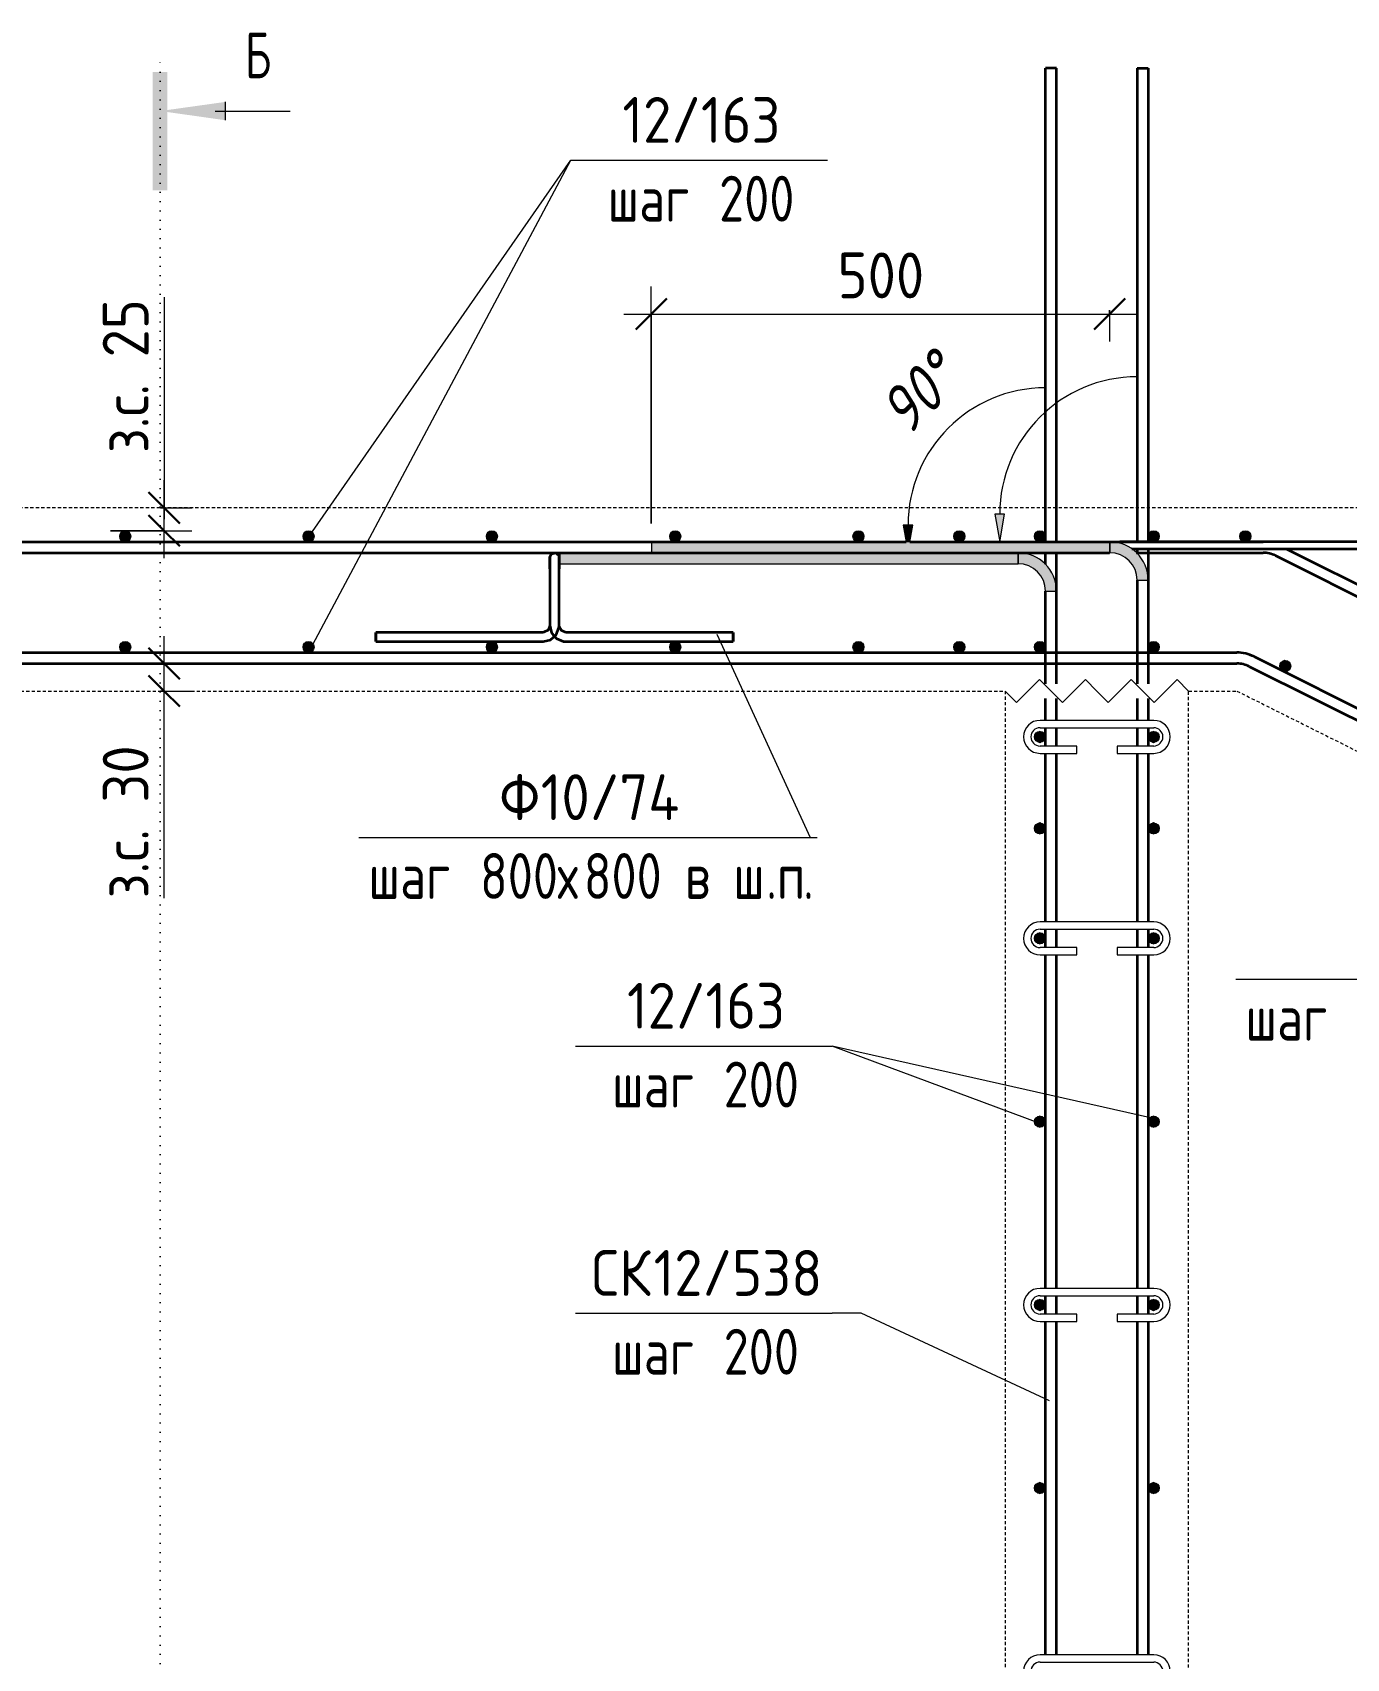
# Model space of a CAD drawing. Header units: millimetres. Extents: x -35709 to -15218, y -2926 to 78616.
# Drawn here: x -26423 to -24990, y -1326 to 449 of the extents above; entities that cross this region are included whole.
import ezdxf

# ---------------------------------------------------------------- set-up
doc = ezdxf.new("R2010")
doc.units = ezdxf.units.MM
doc.linetypes.add('01 Штриховая _4 мм_', pattern=[6, 3.5, -2.5])
doc.linetypes.add('04 Пунктир 10мм', pattern=[10, 0, -10])
for name, color, linetype, lineweight in [('AA_Dim', 7, 'Continuous', 9), ('AA_Dim-20', 7, 'Continuous', 9), ('AA_Oformlenie', 7, 'Continuous', 9), ('AA_Razrez', 7, 'Continuous', 9), ('AA_Vinoska', 7, 'Continuous', 9), ('KR_Armatura', 7, 'Continuous', 20), ('KR_Armatura_Tonkie', 7, 'Continuous', 20)]:
    doc.layers.add(name, color=color, linetype=linetype, lineweight=lineweight)
for name, color, linetype, lineweight, true_color in [('AF_Perekritie', 7, 'Continuous', 60, 0x006a35), ('AF_Perekritie_Опалубка', 7, 'Continuous', 60, 0x006a35), ('AF_Stena_Опалубка', 7, 'Continuous', 20, 0x0063c6)]:
    doc.layers.add(name, color=color, linetype=linetype, lineweight=lineweight, true_color=true_color)
doc.styles.add('ISOCPEUR', font='isocpeur.TTF', dxfattribs={"width": 0.7, "height": 50})
doc.styles.add('ISOCPEUR_1', font='isocpeur.TTF', dxfattribs={"width": 0.9, "height": 50})
doc.styles.add('ISOCPEUR_2', font='isocpeur.TTF', dxfattribs={"width": 0.8, "height": 50})
doc.styles.add('ISOCPEUR_I', font='isocpeui.ttf', dxfattribs={"width": 0.85, "height": 50})
doc.dimstyles.new('00_Точн_3_знака__прозр_', dxfattribs={"dimscale": 304.8, "dimtxt": 50.137748, "dimasz": 0.111549, "dimexe": 0.098425, "dimexo": 0.065617, "dimgap": 0.006562, "dimtad": 1, "dimdec": 3, "dimrnd": 0.001, "dimdsep": 46, "dimtxsty": 'ISOCPEUR_1', "dimblk1": 'OBLIQUE', "dimblk2": 'OBLIQUE', "dimsah": 1, "dimcen": 0.09, "dimdle": 0.098425, "dimazin": 0, "dimtfac": 1, "dimtdec": 4, "dimtix": 1, "dimtmove": 0, "dimatfit": 3, "dimfxl": 1, "dimtvp": 1, "dimtolj": 1, "dimtzin": 0, "dimlwd": 18, "dimlwe": 18, "dimarcsym": 2})
doc.dimstyles.new('00_Точн_3_знака__прозр__1', dxfattribs={"dimscale": 304.8, "dimtxt": 50.137748, "dimasz": 0.111549, "dimexe": 0.098425, "dimexo": 0.065617, "dimgap": 0.006562, "dimtad": 1, "dimdec": 3, "dimrnd": 0.001, "dimdsep": 46, "dimtxsty": 'ISOCPEUR_1', "dimblk1": 'OBLIQUE', "dimblk2": 'OBLIQUE', "dimsah": 1, "dimcen": 0.09, "dimdle": 0.098425, "dimazin": 0, "dimtfac": 1, "dimtdec": 4, "dimtix": 1, "dimtmove": 1, "dimatfit": 3, "dimfxl": 1, "dimtvp": 1, "dimtolj": 1, "dimtzin": 0, "dimlwd": 18, "dimlwe": 18, "dimarcsym": 2})

# ---------------------------------------------------------------- blocks, each defined once
blk = doc.blocks.new('Ktcnybwf - Лестница-3686718-А-А Арм')
at = {"layer": 'AF_Perekritie', "linetype": '01 Штриховая _4 мм_', "lineweight": 20}
for p, q in [((32180.1, -70), (31880.1, -70)), ((32180.1, -170), (32180.1, -70)), ((32480.1, -170), (32180.1, -170)), ((32480.1, -320), (32480.1, -170)), ((31880.1, -270), (31932.8, -270)), ((31932.8, -270), (34680.1, -1643.6)), ((32780.1, -320), (32480.1, -320)), ((32780.1, -470), (32780.1, -320)), ((33080.1, -470), (32780.1, -470)), ((33080.1, -620), (33080.1, -470)), ((33380.1, -620), (33080.1, -620)), ((33380.1, -770), (33380.1, -620)), ((33680.1, -770), (33380.1, -770)), ((33680.1, -920), (33680.1, -770)), ((33980.1, -920), (33680.1, -920)), ((33980.1, -1070), (33980.1, -920)), ((34280.1, -1070), (33980.1, -1070)), ((34280.1, -1220), (34280.1, -1070)), ((34580.1, -1220), (34280.1, -1220)), ((34580.1, -1370), (34580.1, -1220)), ((34880.1, -1370), (34580.1, -1370)), ((34880.1, -1640), (34880.1, -1370)), ((34680.1, -1643.6), (34680.1, -1640)), ((34680.1, -1640), (34722, -1640)), ((34734.6, -1640), (34880.1, -1640))]:
    blk.add_line(p, q, dxfattribs=at)
blk = doc.blocks.new('261_Лягушка _НесАрм_РабПлоск_ - 10 А240-V1-А-А Арм')
at = {"layer": 'KR_Armatura_Tonkie', "lineweight": 35}
for p, q in [((31183.4, -136.5), (31183.4, -198.5)), ((31183.4, -136.5), (31183.4, -198.5)), ((31193.4, -198.5), (31193.4, -136.5)), ((31193.4, -198.5), (31193.4, -136.5)), ((31175.9, -206), (30993.4, -206)), ((30993.4, -216), (30993.4, -206)), ((30993.4, -206), (30993.4, -216)), ((31383.4, -206), (31200.9, -206)), ((31383.4, -206), (31383.4, -216)), ((31383.4, -216), (31383.4, -206)), ((30993.4, -216), (31175.9, -216)), ((31200.9, -216), (31383.4, -216))]:
    blk.add_line(p, q, dxfattribs=at)
at = {"layer": 'KR_Armatura_Tonkie', "lineweight": 35, "flags": 128}
for points in [[(31183.4, -124), (31185.2, -120.1), (31189.4, -119.1), (31192.8, -121.7), (31193.4, -124)], [(31183.4, -124), (31183.4, -125.9), (31183.4, -131.1), (31183.4, -136.5)], [(31183.4, -136.5), (31183.4, -129.8), (31183.4, -125.2), (31183.4, -124)], [(31193.4, -136.5), (31193.4, -129.8), (31193.4, -125.2), (31193.4, -124)], [(31193.4, -124), (31193.4, -125.9), (31193.4, -131.1), (31193.4, -136.5)], [(31175.9, -216), (31183.9, -214.1), (31190.1, -208.7), (31193.2, -201), (31193.4, -198.5)], [(31183.4, -198.5), (31181.5, -203.5), (31176.8, -205.9), (31175.9, -206)], [(31183.4, -198.5), (31185.3, -206.5), (31190.7, -212.7), (31198.3, -215.8), (31200.9, -216)], [(31200.9, -206), (31195.9, -204.1), (31193.4, -199.4), (31193.4, -198.5)]]:
    blk.add_lwpolyline(points, dxfattribs=at)
blk = doc.blocks.new('079_Обозначение загиба стержня _ЭлУзла_ - Сплошные линии-3774978-А-А Арм')
at = {"layer": 'AA_Oformlenie'}
for points in [[(31576.2, -107), (31579.4, -89), (31568.8, -89), (31571.9, -107)], [(31694.1, -131), (31694.1, -119), (31194.1, -119), (31194.1, -131), (31454, -131)], [(31724.1, -161), (31736.1, -161), (31734.6, -150.1), (31730.4, -140), (31723.8, -131.3), (31715.1, -124.6), (31704.9, -120.4), (31694.1, -119), (31694.1, -131), (31701.8, -132), (31709.1, -135), (31715.3, -139.8), (31720, -146), (31723, -153.2)]]:
    blk.add_hatch(color=256, dxfattribs=at).paths.add_polyline_path(points)
for p, q in [((31568.8, -89), (31571.9, -107)), ((31579.4, -89), (31568.8, -89)), ((31576.2, -107), (31579.4, -89)), ((31694.1, -119), (31194.1, -119)), ((31194.1, -119), (31194.1, -131)), ((31194.1, -119), (31194.1, -131)), ((31694.1, -119), (31194.1, -119)), ((31694.1, -119), (31694.1, -131)), ((31694.1, -131), (31694.1, -119)), ((31194.1, -131), (31694.1, -131)), ((31194.1, -131), (31694.1, -131)), ((31724.1, -161), (31736.1, -161))]:
    blk.add_line(p, q, dxfattribs=at)
for centre, radius, start, end in [((31724.1, -89), 150, 90, 179.9951), ((31694.1, -161), 42, 360, 90), ((31694.1, -161), 42, 360, 90), ((31694.1, -161), 30, 360, 90), ((31694.1, -161), 30, 360, 90)]:
    blk.add_arc(centre, radius, start, end, dxfattribs=at)
blk = doc.blocks.new('079_Обозначение загиба стержня _ЭлУзла_ - Сплошные линии-3772954-А-А Арм')
at = {"layer": 'AA_Oformlenie'}
for points in [[(31674.1, -107), (31679.4, -77), (31668.8, -77)], [(31794.1, -119), (31794.1, -107), (31294.1, -107), (31294.1, -119), (31454, -119)], [(31836.1, -149), (31834.6, -138.1), (31830.4, -128), (31823.8, -119.3), (31815.1, -112.6), (31804.9, -108.4), (31794.1, -107), (31794.1, -119), (31801.8, -120), (31809.1, -123), (31815.3, -127.8), (31820, -134), (31823, -141.2), (31824.1, -149), (31824.9, -149)]]:
    blk.add_hatch(color=256, dxfattribs=at).paths.add_polyline_path(points)
for p, q in [((31668.8, -77), (31674.1, -107)), ((31679.4, -77), (31668.8, -77)), ((31674.1, -107), (31679.4, -77)), ((31794.1, -107), (31294.1, -107)), ((31294.1, -107), (31294.1, -119)), ((31294.1, -107), (31294.1, -119)), ((31794.1, -107), (31294.1, -107)), ((31294.1, -119), (31794.1, -119)), ((31294.1, -119), (31794.1, -119)), ((31794.1, -107), (31794.1, -119)), ((31794.1, -119), (31794.1, -107)), ((31824.1, -149), (31836.1, -149))]:
    blk.add_line(p, q, dxfattribs=at)
for centre, radius, start, end in [((31824.1, -77), 150, 90, 179.9951), ((31794.1, -149), 42, 360, 90), ((31794.1, -149), 42, 360, 90), ((31794.1, -149), 30, 360, 90), ((31794.1, -149), 30, 360, 90)]:
    blk.add_arc(centre, radius, start, end, dxfattribs=at)
blk = doc.blocks.new('Последовательность узлов - 3мм масшт20 маскировка-904226-А-А Арм')
at = {"layer": 'AA_Oformlenie'}
for p, q in [((31692.6, -282.5), (31717.6, -257.5)), ((31730.1, -270), (31717.6, -257.5)), ((31742.6, -282.5), (31767.6, -257.5)), ((31780.1, -270), (31767.6, -257.5)), ((31792.6, -282.5), (31817.6, -257.5)), ((31830.1, -270), (31817.6, -257.5)), ((31842.6, -282.5), (31867.6, -257.5)), ((31880.1, -270), (31867.6, -257.5)), ((31680.1, -270), (31692.6, -282.5)), ((31730.1, -270), (31742.6, -282.5)), ((31780.1, -270), (31792.6, -282.5)), ((31830.1, -270), (31842.6, -282.5))]:
    blk.add_line(p, q, dxfattribs=at)
blk = doc.blocks.new('079_Шпилька _ЭлУзла_ - d8 А240-3883367-А-А Арм')
at = {"layer": 'AA_Oformlenie'}
for p, q in [((29922.1, -302), (29798.1, -302)), ((29798.1, -310), (29922.1, -310)), ((29838.1, -330), (29798.1, -330)), ((29838.1, -338), (29838.1, -330)), ((29922.1, -330), (29882.1, -330)), ((29882.1, -330), (29882.1, -338)), ((29798.1, -338), (29838.1, -338)), ((29882.1, -338), (29922.1, -338))]:
    blk.add_line(p, q, dxfattribs=at)
for centre, radius, start, end in [((29798.1, -320), 18, 90, 270), ((29798.1, -320), 10, 90, 270), ((29922.1, -320), 18, 270, 90), ((29922.1, -320), 10, 270, 90)]:
    blk.add_arc(centre, radius, start, end, dxfattribs=at)
blk = doc.blocks.new('Разрез - Номер узла_ сзади-394133-А-А Арм')
at = {"layer": 'AA_Razrez'}
for points in [[(30750.2, 276.5), (30766.2, 276.5), (30766.2, 405.6), (30750.2, 405.6)], [(30829, 353.1), (30829, 373), (30758.3, 363.1)]]:
    blk.add_hatch(color=256, dxfattribs=at).paths.add_polyline_path(points)
for p, q in [((30829, 373), (30829, 353.1)), ((30818.3, 363.1), (30900.2, 363.1))]:
    blk.add_line(p, q, dxfattribs=at)
blk = doc.blocks.new('DIMBLOCK57-А-А Арм')
at = {"layer": 'AA_Dim-20', "color": 30, "lineweight": 18, "true_color": 0xff8000, "transparency": 16777216}
for p, q in [((-26279.4, -300), (-26279.4, -210)), ((-26283.4, -240), (-26249.4, -240)), ((-26279.4, -240), (-26283.4, -240)), ((-26279.4, -306), (-26279.4, -255)), ((-26283.4, -270), (-26249.4, -270)), ((-26279.4, -270), (-26283.4, -270)), ((-26279.4, -496.2), (-26279.4, -306))]:
    blk.add_line(p, q, dxfattribs=at)
at = {"layer": 'AA_Dim-20', "color": 30, "lineweight": 30, "true_color": 0xff8000, "transparency": 16777216}
for p, q in [((-26279.4, -240), (-26296.4, -223)), ((-26279.4, -240), (-26262.4, -257)), ((-26279.4, -270), (-26296.4, -253)), ((-26279.4, -270), (-26262.4, -287))]:
    blk.add_line(p, q, dxfattribs=at)
at = {"layer": 'AA_Dim-20', "color": 0, "lineweight": 18, "transparency": 16777216, "insert": (-26346.5, -496.2), "char_height": 50, "width": 204.335, "attachment_point": 1, "rotation": 90, "line_spacing_factor": 1.135194, "style": 'ISOCPEUR_1'}
blk.add_mtext('з.с. 30', dxfattribs=at)
blk = doc.blocks.new('_Oblique')
at = {"color": 0, "linetype": 'ByBlock', "lineweight": -2}
blk.add_line((-0.5, -0.5), (0.5, 0.5), dxfattribs=at)
blk = doc.blocks.new('DIMBLOCK58-А-А Арм')
at = {"layer": 'AA_Dim-20', "color": 30, "lineweight": 18, "true_color": 0xff8000, "transparency": 16777216}
for p, q in [((-26279.4, 160.1), (-26279.4, -30.2)), ((-26279.4, -30.2), (-26279.4, -82.5)), ((-26279.4, -125), (-26279.4, -40)), ((-26283.4, -70), (-26249.4, -70)), ((-26279.4, -70), (-26283.4, -70)), ((-26338, -95), (-26249.4, -95)), ((-26279.4, -95), (-26338, -95))]:
    blk.add_line(p, q, dxfattribs=at)
at = {"layer": 'AA_Dim-20', "color": 30, "lineweight": 30, "true_color": 0xff8000, "transparency": 16777216}
for p, q in [((-26279.4, -70), (-26296.4, -53)), ((-26279.4, -70), (-26262.4, -87)), ((-26279.4, -95), (-26296.4, -78)), ((-26279.4, -95), (-26262.4, -112))]:
    blk.add_line(p, q, dxfattribs=at)
at = {"layer": 'AA_Dim-20', "color": 0, "lineweight": 18, "transparency": 16777216, "insert": (-26346.5, -10.2), "char_height": 50, "width": 204.335, "attachment_point": 1, "rotation": 90, "line_spacing_factor": 1.135194, "style": 'ISOCPEUR_1'}
blk.add_mtext('з.с. 25', dxfattribs=at)
blk = doc.blocks.new('DIMBLOCK77-А-А Арм')
at = {"layer": 'AA_Dim-20', "color": 30, "lineweight": 18, "true_color": 0xff8000, "transparency": 16777216}
for p, q in [((-25748, -87), (-25748, 171.5)), ((-25248, 145.6), (-25248, 111.5)), ((-25248, 141.5), (-25248, 145.6)), ((-25778, 141.5), (-25218, 141.5)), ((-25748, 141.5), (-25748, -87))]:
    blk.add_line(p, q, dxfattribs=at)
at = {"layer": 'AA_Dim-20', "color": 30, "lineweight": 30, "true_color": 0xff8000, "transparency": 16777216}
for p, q in [((-25748, 141.5), (-25731, 158.5)), ((-25248, 141.5), (-25231, 158.5)), ((-25748, 141.5), (-25765, 124.5)), ((-25248, 141.5), (-25265, 124.5))]:
    blk.add_line(p, q, dxfattribs=at)
at = {"layer": 'AA_Dim-20', "color": 0, "lineweight": 18, "transparency": 16777216, "insert": (-25544.8, 208.7), "char_height": 50, "width": 112.384, "attachment_point": 1, "line_spacing_factor": 1.135194, "style": 'ISOCPEUR_1'}
blk.add_mtext('500', dxfattribs=at)
blk = doc.blocks.new('042_М_Арматуры - Диам длина поз _ Шаг-2260295-А-А Арм')
at = {"layer": 'AA_Vinoska'}
blk.add_line((30215.6, -905.6), (30495.6, -905.6), dxfattribs=at)
blk = doc.blocks.new('042_М_Арматуры - Диам длина поз _ Комментарий полка 25-3827468-А-А Арм')
at = {"layer": 'AA_Vinoska'}
blk.add_line((30975.1, -429.9), (31475.1, -429.9), dxfattribs=at)

msp = doc.modelspace()

# ---------------------------------------------------------------- hatches: boundary and pattern name
at = {"layer": 'KR_Armatura'}
h = msp.add_hatch(color=256, dxfattribs=at)
edge = h.paths.add_edge_path()
edge.add_arc((-26321.9876, -101), 6, 0, 360)
for points in [[(-26324.9876, -106.1962), (-26318.9876, -106.1962), (-26315.9876, -101), (-26318.9876, -95.8038), (-26324.9876, -95.8038), (-26327.9876, -101)], [(-26124.9876, -106.1962), (-26118.9876, -106.1962), (-26115.9876, -101), (-26118.9876, -95.8038), (-26124.9876, -95.8038), (-26127.9876, -101)], [(-25924.9876, -106.1962), (-25918.9876, -106.1962), (-25915.9876, -101), (-25918.9876, -95.8038), (-25924.9876, -95.8038), (-25927.9876, -101)], [(-25724.9876, -106.1962), (-25718.9876, -106.1962), (-25715.9876, -101), (-25718.9876, -95.8038), (-25724.9876, -95.8038), (-25727.9876, -101)], [(-25524.9876, -106.1962), (-25518.9876, -106.1962), (-25515.9876, -101), (-25518.9876, -95.8038), (-25524.9876, -95.8038), (-25527.9876, -101)], [(-25414.9876, -106.1962), (-25408.9876, -106.1962), (-25405.9876, -101), (-25408.9876, -95.8038), (-25414.9876, -95.8038), (-25417.9876, -101)], [(-25326.9876, -106.1962), (-25320.9876, -106.1962), (-25317.9876, -101), (-25320.9876, -95.8038), (-25326.9876, -95.8038), (-25329.9876, -101)], [(-25202.9876, -106.1962), (-25196.9876, -106.1962), (-25193.9876, -101), (-25196.9876, -95.8038), (-25202.9876, -95.8038), (-25205.9876, -101)], [(-25102.9876, -106.1962), (-25096.9876, -106.1962), (-25093.9876, -101), (-25096.9876, -95.8038), (-25102.9876, -95.8038), (-25105.9876, -101)], [(-26324.9876, -227.1962), (-26318.9876, -227.1962), (-26315.9876, -222), (-26318.9876, -216.8038), (-26324.9876, -216.8038), (-26327.9876, -222)], [(-26124.9876, -227.1962), (-26118.9876, -227.1962), (-26115.9876, -222), (-26118.9876, -216.8038), (-26124.9876, -216.8038), (-26127.9876, -222)], [(-25924.9876, -227.1962), (-25918.9876, -227.1962), (-25915.9876, -222), (-25918.9876, -216.8038), (-25924.9876, -216.8038), (-25927.9876, -222)], [(-25724.9876, -227.1962), (-25718.9876, -227.1962), (-25715.9876, -222), (-25718.9876, -216.8038), (-25724.9876, -216.8038), (-25727.9876, -222)], [(-25524.9876, -227.1962), (-25518.9876, -227.1962), (-25515.9876, -222), (-25518.9876, -216.8038), (-25524.9876, -216.8038), (-25527.9876, -222)], [(-25414.9876, -227.1962), (-25408.9876, -227.1962), (-25405.9876, -222), (-25408.9876, -216.8038), (-25414.9876, -216.8038), (-25417.9876, -222)], [(-25326.9876, -227.1962), (-25320.9876, -227.1962), (-25317.9876, -222), (-25320.9876, -216.8038), (-25326.9876, -216.8038), (-25329.9876, -222)], [(-25202.9876, -227.1962), (-25196.9876, -227.1962), (-25193.9876, -222), (-25196.9876, -216.8038), (-25202.9876, -216.8038), (-25205.9876, -222)], [(-25056.0975, -248.6952), (-25051.0905, -245.3892), (-25051.4499, -239.4), (-25056.8165, -236.7167), (-25061.8236, -240.0227), (-25061.4641, -246.0119)], [(-25323.9876, -326), (-25318.7914, -323), (-25318.7914, -317), (-25323.9876, -314), (-25329.1837, -317), (-25329.1837, -323)], [(-25199.9876, -326), (-25194.7914, -323), (-25194.7914, -317), (-25199.9876, -314), (-25205.1837, -317), (-25205.1837, -323)], [(-25323.9876, -426), (-25318.7914, -423), (-25318.7914, -417), (-25323.9876, -414), (-25329.1837, -417), (-25329.1837, -423)], [(-25199.9876, -426), (-25194.7914, -423), (-25194.7914, -417), (-25199.9876, -414), (-25205.1837, -417), (-25205.1837, -423)], [(-25323.9876, -546), (-25318.7914, -543), (-25318.7914, -537), (-25323.9876, -534), (-25329.1837, -537), (-25329.1837, -543)], [(-25199.9876, -546), (-25194.7914, -543), (-25194.7914, -537), (-25199.9876, -534), (-25205.1837, -537), (-25205.1837, -543)], [(-25323.9876, -746), (-25318.7914, -743), (-25318.7914, -737), (-25323.9876, -734), (-25329.1837, -737), (-25329.1837, -743)], [(-25199.9876, -746), (-25194.7914, -743), (-25194.7914, -737), (-25199.9876, -734), (-25205.1837, -737), (-25205.1837, -743)], [(-25323.9876, -946), (-25318.7914, -943), (-25318.7914, -937), (-25323.9876, -934), (-25329.1837, -937), (-25329.1837, -943)], [(-25199.9876, -946), (-25194.7914, -943), (-25194.7914, -937), (-25199.9876, -934), (-25205.1837, -937), (-25205.1837, -943)], [(-25323.9876, -1146), (-25318.7914, -1143), (-25318.7914, -1137), (-25323.9876, -1134), (-25329.1837, -1137), (-25329.1837, -1143)], [(-25199.9876, -1146), (-25194.7914, -1143), (-25194.7914, -1137), (-25199.9876, -1134), (-25205.1837, -1137), (-25205.1837, -1143)]]:
    msp.add_hatch(color=256, dxfattribs=at).paths.add_polyline_path(points)
h = msp.add_hatch(color=256, dxfattribs=at)
edge = h.paths.add_edge_path()
edge.add_arc((-26121.9876, -101), 6, 0, 360)
h = msp.add_hatch(color=256, dxfattribs=at)
edge = h.paths.add_edge_path()
edge.add_arc((-25921.9876, -101), 6, 0, 360)
h = msp.add_hatch(color=256, dxfattribs=at)
edge = h.paths.add_edge_path()
edge.add_arc((-25721.9876, -101), 6, 0, 360)
h = msp.add_hatch(color=256, dxfattribs=at)
edge = h.paths.add_edge_path()
edge.add_arc((-25521.9876, -101), 6, 0, 360)
h = msp.add_hatch(color=256, dxfattribs=at)
edge = h.paths.add_edge_path()
edge.add_arc((-25411.9876, -101), 6, 0, 360)
h = msp.add_hatch(color=256, dxfattribs=at)
edge = h.paths.add_edge_path()
edge.add_arc((-25323.9876, -101), 6, 0, 360)
h = msp.add_hatch(color=256, dxfattribs=at)
edge = h.paths.add_edge_path()
edge.add_arc((-25199.9876, -101), 6, 0, 360)
h = msp.add_hatch(color=256, dxfattribs=at)
edge = h.paths.add_edge_path()
edge.add_arc((-25099.9876, -101), 6, 0, 360)
h = msp.add_hatch(color=256, dxfattribs=at)
edge = h.paths.add_edge_path()
edge.add_arc((-26321.9876, -222), 6, 0, 360)
h = msp.add_hatch(color=256, dxfattribs=at)
edge = h.paths.add_edge_path()
edge.add_arc((-26121.9876, -222), 6, 0, 360)
h = msp.add_hatch(color=256, dxfattribs=at)
edge = h.paths.add_edge_path()
edge.add_arc((-25921.9876, -222), 6, 0, 360)
h = msp.add_hatch(color=256, dxfattribs=at)
edge = h.paths.add_edge_path()
edge.add_arc((-25721.9876, -222), 6, 0, 360)
h = msp.add_hatch(color=256, dxfattribs=at)
edge = h.paths.add_edge_path()
edge.add_arc((-25521.9876, -222), 6, 0, 360)
h = msp.add_hatch(color=256, dxfattribs=at)
edge = h.paths.add_edge_path()
edge.add_arc((-25411.9876, -222), 6, 0, 360)
h = msp.add_hatch(color=256, dxfattribs=at)
edge = h.paths.add_edge_path()
edge.add_arc((-25323.9876, -222), 6, 0, 360)
h = msp.add_hatch(color=256, dxfattribs=at)
edge = h.paths.add_edge_path()
edge.add_arc((-25199.9876, -222), 6, 0, 360)
h = msp.add_hatch(color=256, dxfattribs=at)
edge = h.paths.add_edge_path()
edge.add_arc((-25056.457, -242.706), 6, 0, 360)
h = msp.add_hatch(color=256, dxfattribs=at)
edge = h.paths.add_edge_path()
edge.add_arc((-25323.9876, -320), 6, 0, 360)
h = msp.add_hatch(color=256, dxfattribs=at)
edge = h.paths.add_edge_path()
edge.add_arc((-25199.9876, -320), 6, 0, 360)
h = msp.add_hatch(color=256, dxfattribs=at)
edge = h.paths.add_edge_path()
edge.add_arc((-25323.9876, -420), 6, 0, 360)
h = msp.add_hatch(color=256, dxfattribs=at)
edge = h.paths.add_edge_path()
edge.add_arc((-25199.9876, -420), 6, 0, 360)
h = msp.add_hatch(color=256, dxfattribs=at)
edge = h.paths.add_edge_path()
edge.add_arc((-25323.9876, -540), 6, 0, 360)
h = msp.add_hatch(color=256, dxfattribs=at)
edge = h.paths.add_edge_path()
edge.add_arc((-25199.9876, -540), 6, 0, 360)
h = msp.add_hatch(color=256, dxfattribs=at)
edge = h.paths.add_edge_path()
edge.add_arc((-25323.9876, -740), 6, 0, 360)
h = msp.add_hatch(color=256, dxfattribs=at)
edge = h.paths.add_edge_path()
edge.add_arc((-25199.9876, -740), 6, 0, 360)
h = msp.add_hatch(color=256, dxfattribs=at)
edge = h.paths.add_edge_path()
edge.add_arc((-25323.9876, -940), 6, 0, 360)
h = msp.add_hatch(color=256, dxfattribs=at)
edge = h.paths.add_edge_path()
edge.add_arc((-25199.9876, -940), 6, 0, 360)
h = msp.add_hatch(color=256, dxfattribs=at)
edge = h.paths.add_edge_path()
edge.add_arc((-25323.9876, -1140), 6, 0, 360)
h = msp.add_hatch(color=256, dxfattribs=at)
edge = h.paths.add_edge_path()
edge.add_arc((-25199.9876, -1140), 6, 0, 360)

# ---------------------------------------------------------------- linework, layer by layer
at = {"layer": 'AA_Razrez', "color": 7, "linetype": '04 Пунктир 10мм', "true_color": 0xffffff}
msp.add_line((-26283.7576, -2715.2025), (-26283.7576, 423.0691), dxfattribs=at)
at = {"layer": 'AA_Vinoska'}
for p, q in [((-26123.4847, -104.3452), (-25835.8514, 309.4214)), ((-26120.0638, -224.5), (-25835.8514, 309.4214)), ((-25676.4064, -207.7552), (-25574.8349, -429.8876)), ((-25574.8349, -429.8876), (-25566.9696, -429.8876)), ((-25199.9876, -736.4227), (-25550.8529, -657.5186)), ((-25324.7823, -741.6566), (-25550.8529, -657.5186)), ((-25519.0771, -949.1697), (-25550.8529, -949.1697)), ((-25313.4981, -1044.6386), (-25519.0771, -949.1697))]:
    msp.add_line(p, q, dxfattribs=at)
at = {"layer": 'AF_Perekritie_Опалубка', "linetype": '01 Штриховая _4 мм_', "lineweight": 20}
for p, q in [((-25161.9876, -70), (-27281.9876, -70)), ((-27101.9876, -270), (-25361.9876, -270))]:
    msp.add_line(p, q, dxfattribs=at)
at = {"layer": 'AF_Stena_Опалубка', "linetype": '01 Штриховая _4 мм_'}
for p, q in [((-25361.9876, -270), (-25361.9876, -1990)), ((-25161.9876, -1990), (-25161.9876, -270))]:
    msp.add_line(p, q, dxfattribs=at)
at = {"layer": 'KR_Armatura'}
for p, q in [((-26324.9876, -95.8038), (-26327.9876, -101)), ((-26327.9876, -101), (-26324.9876, -106.1962)), ((-26318.9876, -95.8038), (-26324.9876, -95.8038)), ((-26324.9876, -106.1962), (-26318.9876, -106.1962)), ((-26315.9876, -101), (-26318.9876, -95.8038)), ((-26318.9876, -106.1962), (-26315.9876, -101)), ((-26124.9876, -95.8038), (-26127.9876, -101)), ((-26127.9876, -101), (-26124.9876, -106.1962)), ((-26118.9876, -95.8038), (-26124.9876, -95.8038)), ((-26124.9876, -106.1962), (-26118.9876, -106.1962)), ((-26115.9876, -101), (-26118.9876, -95.8038)), ((-26118.9876, -106.1962), (-26115.9876, -101)), ((-25924.9876, -95.8038), (-25927.9876, -101)), ((-25927.9876, -101), (-25924.9876, -106.1962)), ((-25918.9876, -95.8038), (-25924.9876, -95.8038)), ((-25924.9876, -106.1962), (-25918.9876, -106.1962)), ((-25915.9876, -101), (-25918.9876, -95.8038)), ((-25918.9876, -106.1962), (-25915.9876, -101)), ((-25724.9876, -95.8038), (-25727.9876, -101)), ((-25727.9876, -101), (-25724.9876, -106.1962)), ((-25718.9876, -95.8038), (-25724.9876, -95.8038)), ((-25724.9876, -106.1962), (-25718.9876, -106.1962)), ((-25715.9876, -101), (-25718.9876, -95.8038)), ((-25718.9876, -106.1962), (-25715.9876, -101)), ((-25524.9876, -95.8038), (-25527.9876, -101)), ((-25527.9876, -101), (-25524.9876, -106.1962)), ((-25518.9876, -95.8038), (-25524.9876, -95.8038)), ((-25524.9876, -106.1962), (-25518.9876, -106.1962)), ((-25515.9876, -101), (-25518.9876, -95.8038)), ((-25518.9876, -106.1962), (-25515.9876, -101)), ((-25414.9876, -95.8038), (-25417.9876, -101)), ((-25417.9876, -101), (-25414.9876, -106.1962)), ((-25408.9876, -95.8038), (-25414.9876, -95.8038)), ((-25414.9876, -106.1962), (-25408.9876, -106.1962)), ((-25405.9876, -101), (-25408.9876, -95.8038)), ((-25408.9876, -106.1962), (-25405.9876, -101)), ((-25326.9876, -95.8038), (-25329.9876, -101)), ((-25329.9876, -101), (-25326.9876, -106.1962)), ((-25320.9876, -95.8038), (-25326.9876, -95.8038)), ((-25326.9876, -106.1962), (-25320.9876, -106.1962)), ((-25317.9876, -101), (-25320.9876, -95.8038)), ((-25320.9876, -106.1962), (-25317.9876, -101)), ((-25202.9876, -95.8038), (-25205.9876, -101)), ((-25205.9876, -101), (-25202.9876, -106.1962)), ((-25196.9876, -95.8038), (-25202.9876, -95.8038)), ((-25202.9876, -106.1962), (-25196.9876, -106.1962)), ((-25193.9876, -101), (-25196.9876, -95.8038)), ((-25196.9876, -106.1962), (-25193.9876, -101)), ((-25102.9876, -95.8038), (-25105.9876, -101)), ((-25105.9876, -101), (-25102.9876, -106.1962)), ((-25096.9876, -95.8038), (-25102.9876, -95.8038)), ((-25102.9876, -106.1962), (-25096.9876, -106.1962)), ((-25093.9876, -101), (-25096.9876, -95.8038)), ((-25096.9876, -106.1962), (-25093.9876, -101)), ((-26324.9876, -216.8038), (-26327.9876, -222)), ((-26327.9876, -222), (-26324.9876, -227.1962)), ((-26318.9876, -216.8038), (-26324.9876, -216.8038)), ((-26324.9876, -227.1962), (-26318.9876, -227.1962)), ((-26315.9876, -222), (-26318.9876, -216.8038)), ((-26318.9876, -227.1962), (-26315.9876, -222)), ((-26124.9876, -216.8038), (-26127.9876, -222)), ((-26127.9876, -222), (-26124.9876, -227.1962)), ((-26118.9876, -216.8038), (-26124.9876, -216.8038)), ((-26124.9876, -227.1962), (-26118.9876, -227.1962)), ((-26115.9876, -222), (-26118.9876, -216.8038)), ((-26118.9876, -227.1962), (-26115.9876, -222)), ((-25924.9876, -216.8038), (-25927.9876, -222)), ((-25927.9876, -222), (-25924.9876, -227.1962)), ((-25918.9876, -216.8038), (-25924.9876, -216.8038)), ((-25924.9876, -227.1962), (-25918.9876, -227.1962)), ((-25915.9876, -222), (-25918.9876, -216.8038)), ((-25918.9876, -227.1962), (-25915.9876, -222)), ((-25724.9876, -216.8038), (-25727.9876, -222)), ((-25727.9876, -222), (-25724.9876, -227.1962)), ((-25718.9876, -216.8038), (-25724.9876, -216.8038)), ((-25724.9876, -227.1962), (-25718.9876, -227.1962)), ((-25715.9876, -222), (-25718.9876, -216.8038)), ((-25718.9876, -227.1962), (-25715.9876, -222)), ((-25524.9876, -216.8038), (-25527.9876, -222)), ((-25527.9876, -222), (-25524.9876, -227.1962)), ((-25518.9876, -216.8038), (-25524.9876, -216.8038)), ((-25524.9876, -227.1962), (-25518.9876, -227.1962)), ((-25515.9876, -222), (-25518.9876, -216.8038)), ((-25518.9876, -227.1962), (-25515.9876, -222)), ((-25414.9876, -216.8038), (-25417.9876, -222)), ((-25417.9876, -222), (-25414.9876, -227.1962)), ((-25408.9876, -216.8038), (-25414.9876, -216.8038)), ((-25414.9876, -227.1962), (-25408.9876, -227.1962)), ((-25405.9876, -222), (-25408.9876, -216.8038)), ((-25408.9876, -227.1962), (-25405.9876, -222)), ((-25326.9876, -216.8038), (-25329.9876, -222)), ((-25329.9876, -222), (-25326.9876, -227.1962)), ((-25320.9876, -216.8038), (-25326.9876, -216.8038)), ((-25326.9876, -227.1962), (-25320.9876, -227.1962)), ((-25317.9876, -222), (-25320.9876, -216.8038)), ((-25320.9876, -227.1962), (-25317.9876, -222)), ((-25202.9876, -216.8038), (-25205.9876, -222)), ((-25205.9876, -222), (-25202.9876, -227.1962)), ((-25196.9876, -216.8038), (-25202.9876, -216.8038)), ((-25202.9876, -227.1962), (-25196.9876, -227.1962)), ((-25193.9876, -222), (-25196.9876, -216.8038)), ((-25196.9876, -227.1962), (-25193.9876, -222)), ((-25056.8165, -236.7167), (-25061.8236, -240.0227)), ((-25061.8236, -240.0227), (-25061.4641, -246.0119)), ((-25061.4641, -246.0119), (-25056.0975, -248.6952)), ((-25051.4499, -239.4), (-25056.8165, -236.7167)), ((-25056.0975, -248.6952), (-25051.0905, -245.3892)), ((-25051.0905, -245.3892), (-25051.4499, -239.4)), ((-25323.9876, -314), (-25329.1837, -317)), ((-25329.1837, -317), (-25329.1837, -323)), ((-25318.7914, -317), (-25323.9876, -314)), ((-25318.7914, -323), (-25318.7914, -317)), ((-25199.9876, -314), (-25205.1837, -317)), ((-25205.1837, -317), (-25205.1837, -323)), ((-25194.7914, -317), (-25199.9876, -314)), ((-25194.7914, -323), (-25194.7914, -317)), ((-25329.1837, -323), (-25323.9876, -326)), ((-25323.9876, -326), (-25318.7914, -323)), ((-25205.1837, -323), (-25199.9876, -326)), ((-25199.9876, -326), (-25194.7914, -323)), ((-25323.9876, -414), (-25329.1837, -417)), ((-25329.1837, -417), (-25329.1837, -423)), ((-25329.1837, -423), (-25323.9876, -426)), ((-25318.7914, -417), (-25323.9876, -414)), ((-25323.9876, -426), (-25318.7914, -423)), ((-25318.7914, -423), (-25318.7914, -417)), ((-25199.9876, -414), (-25205.1837, -417)), ((-25205.1837, -417), (-25205.1837, -423)), ((-25205.1837, -423), (-25199.9876, -426)), ((-25194.7914, -417), (-25199.9876, -414)), ((-25199.9876, -426), (-25194.7914, -423)), ((-25194.7914, -423), (-25194.7914, -417)), ((-25323.9876, -534), (-25329.1837, -537)), ((-25329.1837, -537), (-25329.1837, -543)), ((-25329.1837, -543), (-25323.9876, -546)), ((-25318.7914, -537), (-25323.9876, -534)), ((-25323.9876, -546), (-25318.7914, -543)), ((-25318.7914, -543), (-25318.7914, -537)), ((-25199.9876, -534), (-25205.1837, -537)), ((-25205.1837, -537), (-25205.1837, -543)), ((-25205.1837, -543), (-25199.9876, -546)), ((-25194.7914, -537), (-25199.9876, -534)), ((-25199.9876, -546), (-25194.7914, -543)), ((-25194.7914, -543), (-25194.7914, -537)), ((-25323.9876, -734), (-25329.1837, -737)), ((-25329.1837, -737), (-25329.1837, -743)), ((-25329.1837, -743), (-25323.9876, -746)), ((-25318.7914, -737), (-25323.9876, -734)), ((-25323.9876, -746), (-25318.7914, -743)), ((-25318.7914, -743), (-25318.7914, -737)), ((-25199.9876, -734), (-25205.1837, -737)), ((-25205.1837, -737), (-25205.1837, -743)), ((-25205.1837, -743), (-25199.9876, -746)), ((-25194.7914, -737), (-25199.9876, -734)), ((-25199.9876, -746), (-25194.7914, -743)), ((-25194.7914, -743), (-25194.7914, -737)), ((-25323.9876, -934), (-25329.1837, -937)), ((-25329.1837, -937), (-25329.1837, -943)), ((-25318.7914, -937), (-25323.9876, -934)), ((-25318.7914, -943), (-25318.7914, -937)), ((-25199.9876, -934), (-25205.1837, -937)), ((-25205.1837, -937), (-25205.1837, -943)), ((-25194.7914, -937), (-25199.9876, -934)), ((-25194.7914, -943), (-25194.7914, -937)), ((-25329.1837, -943), (-25323.9876, -946)), ((-25323.9876, -946), (-25318.7914, -943)), ((-25205.1837, -943), (-25199.9876, -946)), ((-25199.9876, -946), (-25194.7914, -943)), ((-25323.9876, -1134), (-25329.1837, -1137)), ((-25318.7914, -1137), (-25323.9876, -1134)), ((-25199.9876, -1134), (-25205.1837, -1137)), ((-25194.7914, -1137), (-25199.9876, -1134)), ((-25329.1837, -1137), (-25329.1837, -1143)), ((-25329.1837, -1143), (-25323.9876, -1146)), ((-25323.9876, -1146), (-25318.7914, -1143)), ((-25318.7914, -1143), (-25318.7914, -1137)), ((-25205.1837, -1137), (-25205.1837, -1143)), ((-25205.1837, -1143), (-25199.9876, -1146)), ((-25199.9876, -1146), (-25194.7914, -1143)), ((-25194.7914, -1143), (-25194.7914, -1137))]:
    msp.add_line(p, q, dxfattribs=at)
for centre in [(-26321.9876, -101), (-26121.9876, -101), (-25921.9876, -101), (-25721.9876, -101), (-25521.9876, -101), (-25411.9876, -101), (-25323.9876, -101), (-25199.9876, -101), (-25099.9876, -101), (-26321.9876, -222), (-26121.9876, -222), (-25921.9876, -222), (-25721.9876, -222), (-25521.9876, -222), (-25411.9876, -222), (-25323.9876, -222), (-25199.9876, -222), (-25056.457, -242.706), (-25323.9876, -320), (-25199.9876, -320), (-25323.9876, -420), (-25199.9876, -420), (-25323.9876, -540), (-25199.9876, -540), (-25323.9876, -740), (-25199.9876, -740), (-25323.9876, -940), (-25199.9876, -940), (-25323.9876, -1140), (-25199.9876, -1140)]:
    msp.add_circle(centre, 6, dxfattribs=at)
at = {"layer": 'KR_Armatura_Tonkie', "lineweight": 35}
for p, q in [((-25305.9876, 410), (-25317.9876, 410)), ((-25317.9876, -107), (-25317.9876, 410)), ((-25305.9876, -107), (-25305.9876, 410)), ((-25217.9876, 410), (-25217.9876, -107)), ((-25217.9876, 410), (-25205.9876, 410)), ((-25205.9876, 410), (-25205.9876, -107)), ((-27195.9876, -119), (-25247.9876, -119)), ((-26973.8716, -107), (-25470.1035, -107)), ((-25465.8716, -107), (-25080.6369, -107)), ((-25317.9876, -131.6945), (-25317.9876, -119)), ((-25305.9876, -262), (-25305.9876, -119)), ((-24914.9895, -107), (-25236.9895, -107)), ((-25236.9895, -107), (-25236.9895, -108.484)), ((-24914.9895, -115), (-25223.8949, -115)), ((-25218.682, -119), (-25080.6369, -119)), ((-25217.9876, -115), (-25217.9876, -119.6945)), ((-25205.9876, -115), (-25205.9876, -262)), ((-25067.2205, -122.1672), (-24921.5549, -195)), ((-25054.7221, -115), (-24894.9895, -194.8663)), ((-25217.9876, -149), (-25217.9876, -262)), ((-25317.9876, -262), (-25317.9876, -161)), ((-27250.7068, -228), (-25109.2052, -228)), ((-27250.7068, -240), (-25109.2052, -240)), ((-25095.7888, -243.1672), (-22333.3819, -1624.3619)), ((-25090.4223, -232.434), (-22848.0504, -1353.6129)), ((-25317.9876, -302), (-25317.9876, -278)), ((-25305.9876, -302), (-25305.9876, -278)), ((-25217.9876, -278), (-25217.9876, -302)), ((-25205.9876, -278), (-25205.9876, -302)), ((-25317.9876, -330), (-25317.9876, -310)), ((-25305.9876, -330), (-25305.9876, -310)), ((-25217.9876, -310), (-25217.9876, -330)), ((-25205.9876, -310), (-25205.9876, -330)), ((-25317.9876, -522), (-25317.9876, -338)), ((-25305.9876, -522), (-25305.9876, -338)), ((-25217.9876, -338), (-25217.9876, -522)), ((-25205.9876, -338), (-25205.9876, -522)), ((-25317.9876, -550), (-25317.9876, -530)), ((-25305.9876, -550), (-25305.9876, -530)), ((-25217.9876, -530), (-25217.9876, -550)), ((-25205.9876, -530), (-25205.9876, -550)), ((-25317.9876, -922), (-25317.9876, -558)), ((-25305.9876, -922), (-25305.9876, -558)), ((-25217.9876, -558), (-25217.9876, -922)), ((-25205.9876, -558), (-25205.9876, -922)), ((-25317.9876, -950), (-25317.9876, -930)), ((-25305.9876, -950), (-25305.9876, -930)), ((-25217.9876, -930), (-25217.9876, -950)), ((-25205.9876, -930), (-25205.9876, -950)), ((-25317.9876, -1322), (-25317.9876, -958)), ((-25305.9876, -1322), (-25305.9876, -958)), ((-25217.9876, -958), (-25217.9876, -1322)), ((-25205.9876, -958), (-25205.9876, -1322))]:
    msp.add_line(p, q, dxfattribs=at)
for centre, radius, start in [((-25080.6369, -149), 30, 63.4349488), ((-25109.2052, -270), 42, 63.4350939), ((-25109.2052, -270), 30, 63.4350939)]:
    msp.add_arc(centre, radius, start, 90, dxfattribs=at)

# ---------------------------------------------------------------- block references
at = {"layer": 'AA_Oformlenie'}
for name, p in [('079_Обозначение загиба стержня _ЭлУзла_ - Сплошные линии-3772954-А-А Арм', (-57042.0492, 0)), ('079_Обозначение загиба стержня _ЭлУзла_ - Сплошные линии-3774978-А-А Арм', (-57042.0492, 0)), ('Последовательность узлов - 3мм масшт20 маскировка-904226-А-А Арм', (-57042.0492, 0)), ('079_Шпилька _ЭлУзла_ - d8 А240-3883367-А-А Арм', (-55122.0492, 0)), ('079_Шпилька _ЭлУзла_ - d8 А240-3883367-А-А Арм', (-55122.0492, -220)), ('079_Шпилька _ЭлУзла_ - d8 А240-3883367-А-А Арм', (-55122.0492, -620)), ('079_Шпилька _ЭлУзла_ - d8 А240-3883367-А-А Арм', (-55122.0492, -1020))]:
    msp.add_blockref(name, p, dxfattribs=at)
at = {"layer": 'AA_Razrez'}
msp.add_blockref('Разрез - Номер узла_ сзади-394133-А-А Арм', (-57042.0492, 0), dxfattribs=at)
at = {"layer": 'AA_Vinoska'}
for name, p in [('042_М_Арматуры - Диам длина поз _ Шаг-2260295-А-А Арм', (-56051.4117, 1215.0705)), ('042_М_Арматуры - Диам длина поз _ Комментарий полка 25-3827468-А-А Арм', (-57042.0492, 0)), ('042_М_Арматуры - Диам длина поз _ Комментарий полка 25-3827468-А-А Арм', (-56085.3013, -154.6861)), ('042_М_Арматуры - Диам длина поз _ Шаг-2260295-А-А Арм', (-56046.4132, 248.1305)), ('042_М_Арматуры - Диам длина поз _ Шаг-2260295-А-А Арм', (-56046.4132, -43.5206))]:
    msp.add_blockref(name, p, dxfattribs=at)
at = {"layer": 'AF_Perekritie_Опалубка', "linetype": '01 Штриховая _4 мм_', "lineweight": 20}
msp.add_blockref('Ktcnybwf - Лестница-3686718-А-А Арм', (-57042.0492, 0), dxfattribs=at)
at = {"layer": 'KR_Armatura_Tonkie', "lineweight": 35}
msp.add_blockref('261_Лягушка _НесАрм_РабПлоск_ - 10 А240-V1-А-А Арм', (-57042.0492, 0), dxfattribs=at)

# ---------------------------------------------------------------- texts
at = {"layer": 'AA_Razrez', "insert": (-26191.275, 448.9614), "char_height": 50, "width": 33.670875, "attachment_point": 1, "style": 'ISOCPEUR'}
msp.add_mtext('\\fISOCPEUR|b0|i0|c204|p34|;\\W.7;Б', dxfattribs=at)
at = {"layer": 'AA_Vinoska', "char_height": 50, "attachment_point": 1}
for s, insert, width, style in [('12/163', (-25779.5386, 378.4264), 210.683475, 'ISOCPEUR_1'), (' 200', (-25699.5102, 292.4454), 133.4008, 'ISOCPEUR_2'), ('шаг', (-25795.8186, 292.4454), 116.7257, 'ISOCPEUR_2'), ('\\fISOCPEUR|b0|i0|c204|p34|;\\W.9;Ф', (-25913.7968, -360.8826), 54.835425, 'ISOCPEUR_1'), ('10/74', (-25868.553, -360.8826), 187.594875, 'ISOCPEUR_1'), (' 800', (-25960.3085, -446.8637), 133.4008, 'ISOCPEUR_2'), ('800 ', (-25821.6668, -446.8637), 133.4008, 'ISOCPEUR_2'), ('\\fISOCPEUR|b0|i0|c204|p34|;\\W.8; ', (-25683.0251, -446.8637), 29.5021, 'ISOCPEUR_2'), ('шаг', (-26056.6168, -446.8637), 116.7257, 'ISOCPEUR_2'), ('\\fISOCPEUR|b0|i0|c204|p34|;\\W.8;х', (-25850.2418, -446.8637), 34.6329, 'ISOCPEUR_2'), ('\\fISOCPEUR|b0|i0|c204|p34|;\\W.8;в', (-25711.6001, -446.8637), 34.6329, 'ISOCPEUR_2'), ('\\fISOCPEUR|b0|i0|c204|p34|;\\W.8;ш', (-25658.6835, -446.8637), 43.6118, 'ISOCPEUR_2'), ('\\fISOCPEUR|b0|i0|c204|p34|;\\W.8;п', (-25611.0585, -446.8637), 34.6329, 'ISOCPEUR_2'), ('\\fISOCPEUR|b0|i0|c204|p34|;\\W.8;.', (-25622.7001, -446.8637), 14.1097, 'ISOCPEUR_2'), ('\\fISOCPEUR|b0|i0|c204|p34|;\\W.8;.', (-25582.4835, -446.8637), 14.1097, 'ISOCPEUR_2'), ('12/163', (-25774.5401, -588.5136), 210.683475, 'ISOCPEUR_1'), ('шаг', (-25099.8689, -601.5498), 116.7257, 'ISOCPEUR_2'), ('шаг', (-25790.8201, -674.4947), 116.7257, 'ISOCPEUR_2'), (' 200', (-25694.5118, -674.4947), 133.4008, 'ISOCPEUR_2'), ('СК', (-25813.3301, -880.1648), 82.253137, 'ISOCPEUR_1'), ('12/538', (-25745.4645, -880.1648), 222.227775, 'ISOCPEUR_1'), (' 200', (-25694.5118, -966.1458), 133.4008, 'ISOCPEUR_2'), ('шаг', (-25790.8201, -966.1458), 116.7257, 'ISOCPEUR_2')]:
    msp.add_mtext(s, dxfattribs=dict(at, insert=insert, width=width, style=style))
at = {"layer": 'AA_Vinoska', "insert": (-25503.4963, 42.2824), "char_height": 50, "width": 106.303763, "attachment_point": 1, "rotation": 45, "style": 'ISOCPEUR_I'}
msp.add_mtext('90°', dxfattribs=at)

# ---------------------------------------------------------------- dimensions: what is measured, and where the dimension line sits
at = {"layer": 'AA_Dim', "color": 30, "lineweight": 18, "true_color": 0xff8000}
dim = msp.add_linear_dim(base=(-25247.9876, 141.536), p1=(-25747.9876, -107), p2=(-25247.9876, 165.5776), dimstyle='00_Точн_3_знака__прозр_', override={"dimpost": '<>', "dimfxl": 569.47217}, dxfattribs=at)
dim.commit()
dim.dimension.update_dxf_attribs({"geometry": 'DIMBLOCK77-А-А Арм', "text_midpoint": (-25497.9876, 168.536)})
for base, p1, p2, override, picture, middle in [((-26279.4083, -70), (-26358.0386, -95), (-26303.4499, -70), {"dimpost": 'з.с. <>', "dimfxl": 60.040992}, 'DIMBLOCK58-А-А Арм', (-26313.2109, 91.9761)), ((-26279.4083, -240), (-26303.4499, -270), (-26303.4499, -240), {"dimpost": 'з.с. <>', "dimfxl": 30}, 'DIMBLOCK57-А-А Арм', (-26313.2109, -394.0635))]:
    dim = msp.add_linear_dim(base=base, p1=p1, p2=p2, angle=90, dimstyle='00_Точн_3_знака__прозр__1', override=override, dxfattribs=at)
    dim.commit()
    dim.dimension.update_dxf_attribs({"geometry": picture, "text_midpoint": middle, "dimtype": 160, "text_rotation": 90})

doc.saveas('drawing.dxf')
